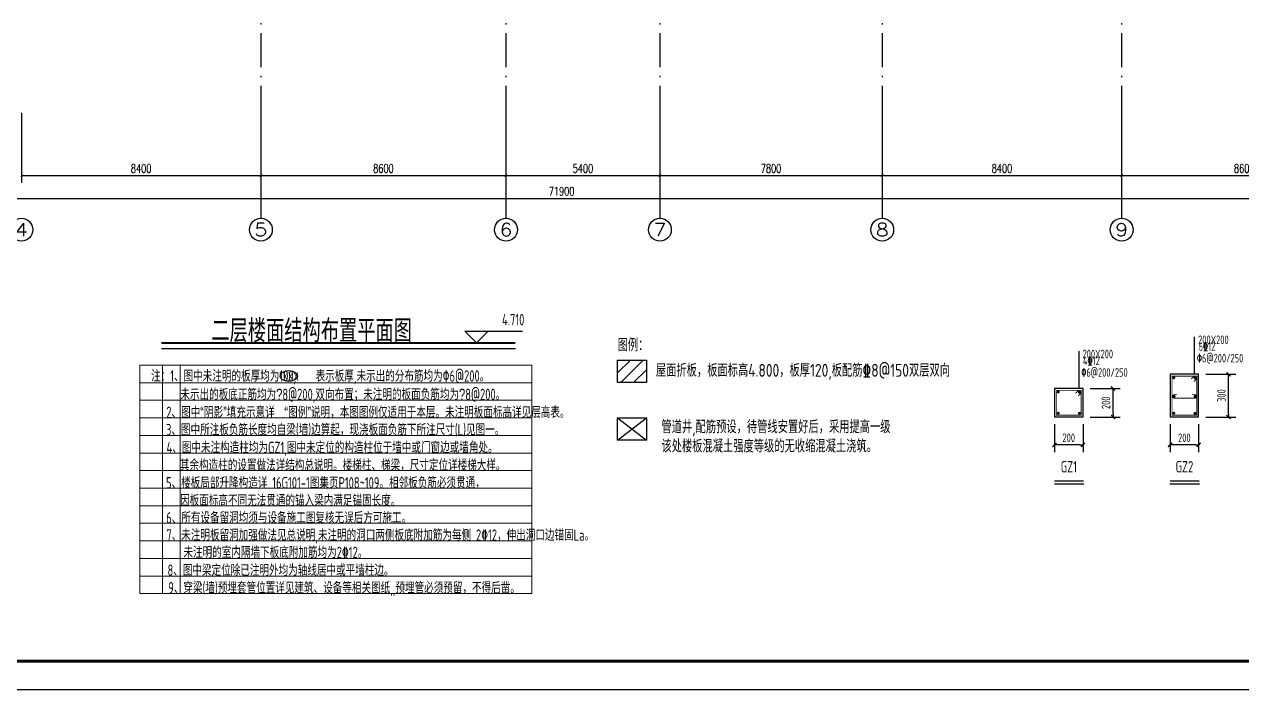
# Model space of a CAD drawing. Extents: x 169490 to 7584583, y -2399407 to 1374371.
# Drawn here: x 625098 to 667806, y 711545 to 734888 of the extents above; entities that cross this region are included whole.
import ezdxf
from ezdxf.enums import TextEntityAlignment as Align

# ---------------------------------------------------------------- set-up
doc = ezdxf.new("R2010")
doc.units = 0
doc.header["$LTSCALE"] = 100
doc.linetypes.add('D3轴线点划线', pattern=[18.5, 12, -3, 0.5, -3])
doc.layers.get('0').update_dxf_attribs({"linetype": 'CONTINUOUS'})
doc.layers.get('DEFPOINTS').update_dxf_attribs({"linetype": 'CONTINUOUS'})
for name, color, linetype in [('AXIS', 3, 'CONTINUOUS'), ('AXIS_TEXT', 4, 'CONTINUOUS'), ('C-AXIS(轴号)', 3, 'CONTINUOUS'), ('C-AXIS-T(字)', 7, 'CONTINUOUS'), ('C-DOTE', 8, 'D3轴线点划线'), ('S-0-TEXT', 7, 'CONTINUOUS'), ('S-BEAM-XRBAR', 20, 'CONTINUOUS'), ('S-DETL-LINE1', 2, 'CONTINUOUS'), ('S-DETL-TEXT', 7, 'CONTINUOUS'), ('S-SLAB-DIM', 92, 'CONTINUOUS'), ('S-SLAB-HATCH', 251, 'CONTINUOUS'), ('S-SLAB-RTEXT', 7, 'CONTINUOUS'), ('THIN', 190, 'CONTINUOUS'), ('图框', 140, 'CONTINUOUS'), ('大样详图_文字', 60, 'CONTINUOUS'), ('文字', 7, 'CONTINUOUS'), ('门编号', 6, 'CONTINUOUS')]:
    doc.layers.add(name, color=color, linetype=linetype)
doc.layers.add('S-1-TEXT', color=7, linetype='CONTINUOUS', lineweight=18)
doc.styles.add('-宋体-结构', font='tssdeng2.shx', dxfattribs={"width": 0.8, "bigfont": 'hztxt.shx'})
doc.styles.add('_TCH_AXIS', font='COMPLEX', dxfattribs={"bigfont": 'GBCBIG'})
doc.styles.add('_TCH_DIM_T3', font='SIMPLEX.shx', dxfattribs={"width": 0.705882, "bigfont": 'GBCBIG.shx'})
doc.styles.add('COMPLEX', font='COMPLEX')
doc.styles.add('TSSD_Bold', font='tssdeng2.shx', dxfattribs={"width": 0.7, "bigfont": 'china.shx'})
doc.styles.add('TSSD_Dimension', font='Tssdeng.shx', dxfattribs={"width": 0.7, "bigfont": 'tssdchn.shx'})
doc.styles.add('TSSD_Label', font='Tssdeng.shx', dxfattribs={"width": 0.7, "bigfont": 'hztxt.shx'})
doc.styles.add('TSSD_REIN', font='tssdeng.shx', dxfattribs={"width": 0.7, "bigfont": 'hztxt.shx'})
doc.dimstyles.new('_TCH_ARCH&&100', dxfattribs={"dimtxt": 297.5, "dimasz": 100, "dimexe": 250, "dimexo": 300, "dimgap": 100, "dimtad": 1, "dimdec": 0, "dimzin": 0, "dimdsep": 46, "dimtxsty": '_TCH_DIM_T3', "dimblk": 'ARCHTICK', "dimcen": 0.09, "dimclrt": 7, "dimazin": 2, "dimtfac": 1, "dimtdec": 0, "dimtix": 1, "dimtmove": 2, "dimatfit": 3, "dimfxl": 1, "dimtolj": 1, "dimtzin": 0, "dimarcsym": 0})
doc.dimstyles.new('TSSD_20_100', dxfattribs={"dimtxt": 300, "dimasz": 100, "dimexe": 250, "dimexo": 250, "dimgap": 100, "dimtad": 1, "dimdec": 0, "dimlfac": 0.2, "dimzin": 0, "dimdsep": 46, "dimtxsty": 'TSSD_Dimension', "dimblk": '_TSDBK', "dimcen": 0, "dimclrt": 7, "dimadec": 0, "dimazin": 0, "dimtfac": 1, "dimtdec": 0, "dimtix": 1, "dimtmove": 2, "dimatfit": 3, "dimldrblk": '_TSDBK', "dimfxl": 1, "dimtolj": 1, "dimtzin": 0, "dimarcsym": 0})

# ---------------------------------------------------------------- blocks, each defined once
blk = doc.blocks.new('_ARCHTICK')
at = {"const_width": 0.15}
blk.add_lwpolyline([(-0.5, -0.5), (0.5, 0.5)], dxfattribs=at)
blk = doc.blocks.new('*D2228')
at = {"layer": 'AXIS', "color": 0, "lineweight": -2, "transparency": 16777216}
for p, q in [((607996, 731782), (607996, 728532)), ((679896, 731782), (679896, 728532)), ((607996, 728782), (679896, 728782))]:
    blk.add_line(p, q, dxfattribs=at)
at = {"layer": 'DEFPOINTS', "color": 0, "transparency": 16777216}
for p in [(607996, 732082), (679896, 732082), (679896, 728782)]:
    blk.add_point(p, dxfattribs=at)
at = {"layer": 'AXIS', "color": 0, "lineweight": -2, "transparency": 16777216, "xscale": 100, "yscale": 100, "zscale": 100, "rotation": 180}
blk.add_blockref('_ARCHTICK', (607996, 728782), dxfattribs=at)
at = {"layer": 'AXIS', "color": 0, "lineweight": -2, "transparency": 16777216, "xscale": 100, "yscale": 100, "zscale": 100}
blk.add_blockref('_ARCHTICK', (679896, 728782), dxfattribs=at)
at = {"layer": 'AXIS', "color": 7, "transparency": 16777216, "insert": (643946, 729031), "char_height": 297.5, "attachment_point": 5, "style": '_TCH_DIM_T3'}
blk.add_mtext('\\A1;71900', dxfattribs=at)
blk = doc.blocks.new('*D2235')
at = {"layer": 'AXIS', "color": 0, "lineweight": -2, "transparency": 16777216}
for p, q in [((624996, 731782), (624996, 729332)), ((633396, 731782), (633396, 729332)), ((624996, 729582), (633396, 729582))]:
    blk.add_line(p, q, dxfattribs=at)
at = {"layer": 'DEFPOINTS', "color": 0, "transparency": 16777216}
for p in [(624996, 732082), (633396, 732082), (633396, 729582)]:
    blk.add_point(p, dxfattribs=at)
at = {"layer": 'AXIS', "color": 0, "lineweight": -2, "transparency": 16777216, "xscale": 100, "yscale": 100, "zscale": 100, "rotation": 180}
blk.add_blockref('_ARCHTICK', (624996, 729582), dxfattribs=at)
at = {"layer": 'AXIS', "color": 0, "lineweight": -2, "transparency": 16777216, "xscale": 100, "yscale": 100, "zscale": 100}
blk.add_blockref('_ARCHTICK', (633396, 729582), dxfattribs=at)
at = {"layer": 'AXIS', "color": 7, "transparency": 16777216, "insert": (629196, 729831), "char_height": 297.5, "attachment_point": 5, "style": '_TCH_DIM_T3'}
blk.add_mtext('\\A1;8400', dxfattribs=at)
blk = doc.blocks.new('*D2236')
at = {"layer": 'AXIS', "color": 0, "lineweight": -2, "transparency": 16777216}
for p, q in [((633396, 731782), (633396, 729332)), ((641996, 731782), (641996, 729332)), ((633396, 729582), (641996, 729582))]:
    blk.add_line(p, q, dxfattribs=at)
at = {"layer": 'DEFPOINTS', "color": 0, "transparency": 16777216}
for p in [(633396, 732082), (641996, 732082), (641996, 729582)]:
    blk.add_point(p, dxfattribs=at)
at = {"layer": 'AXIS', "color": 0, "lineweight": -2, "transparency": 16777216, "xscale": 100, "yscale": 100, "zscale": 100, "rotation": 180}
blk.add_blockref('_ARCHTICK', (633396, 729582), dxfattribs=at)
at = {"layer": 'AXIS', "color": 0, "lineweight": -2, "transparency": 16777216, "xscale": 100, "yscale": 100, "zscale": 100}
blk.add_blockref('_ARCHTICK', (641996, 729582), dxfattribs=at)
at = {"layer": 'AXIS', "color": 7, "transparency": 16777216, "insert": (637696, 729831), "char_height": 297.5, "attachment_point": 5, "style": '_TCH_DIM_T3'}
blk.add_mtext('\\A1;8600', dxfattribs=at)
blk = doc.blocks.new('*D2237')
at = {"layer": 'AXIS', "color": 0, "lineweight": -2, "transparency": 16777216}
for p, q in [((641996, 731782), (641996, 729332)), ((647396, 731782), (647396, 729332)), ((641996, 729582), (647396, 729582))]:
    blk.add_line(p, q, dxfattribs=at)
at = {"layer": 'DEFPOINTS', "color": 0, "transparency": 16777216}
for p in [(641996, 732082), (647396, 732082), (647396, 729582)]:
    blk.add_point(p, dxfattribs=at)
at = {"layer": 'AXIS', "color": 0, "lineweight": -2, "transparency": 16777216, "xscale": 100, "yscale": 100, "zscale": 100, "rotation": 180}
blk.add_blockref('_ARCHTICK', (641996, 729582), dxfattribs=at)
at = {"layer": 'AXIS', "color": 0, "lineweight": -2, "transparency": 16777216, "xscale": 100, "yscale": 100, "zscale": 100}
blk.add_blockref('_ARCHTICK', (647396, 729582), dxfattribs=at)
at = {"layer": 'AXIS', "color": 7, "transparency": 16777216, "insert": (644696, 729831), "char_height": 297.5, "attachment_point": 5, "style": '_TCH_DIM_T3'}
blk.add_mtext('\\A1;5400', dxfattribs=at)
blk = doc.blocks.new('*D2238')
at = {"layer": 'AXIS', "color": 0, "lineweight": -2, "transparency": 16777216}
for p, q in [((647396, 731782), (647396, 729332)), ((655196, 731782), (655196, 729332)), ((647396, 729582), (655196, 729582))]:
    blk.add_line(p, q, dxfattribs=at)
at = {"layer": 'DEFPOINTS', "color": 0, "transparency": 16777216}
for p in [(647396, 732082), (655196, 732082), (655196, 729582)]:
    blk.add_point(p, dxfattribs=at)
at = {"layer": 'AXIS', "color": 0, "lineweight": -2, "transparency": 16777216, "xscale": 100, "yscale": 100, "zscale": 100, "rotation": 180}
blk.add_blockref('_ARCHTICK', (647396, 729582), dxfattribs=at)
at = {"layer": 'AXIS', "color": 0, "lineweight": -2, "transparency": 16777216, "xscale": 100, "yscale": 100, "zscale": 100}
blk.add_blockref('_ARCHTICK', (655196, 729582), dxfattribs=at)
at = {"layer": 'AXIS', "color": 7, "transparency": 16777216, "insert": (651296, 729831), "char_height": 297.5, "attachment_point": 5, "style": '_TCH_DIM_T3'}
blk.add_mtext('\\A1;7800', dxfattribs=at)
blk = doc.blocks.new('*D2239')
at = {"layer": 'AXIS', "color": 0, "lineweight": -2, "transparency": 16777216}
for p, q in [((655196, 731782), (655196, 729332)), ((663596, 731782), (663596, 729332)), ((655196, 729582), (663596, 729582))]:
    blk.add_line(p, q, dxfattribs=at)
at = {"layer": 'DEFPOINTS', "color": 0, "transparency": 16777216}
for p in [(655196, 732082), (663596, 732082), (663596, 729582)]:
    blk.add_point(p, dxfattribs=at)
at = {"layer": 'AXIS', "color": 0, "lineweight": -2, "transparency": 16777216, "xscale": 100, "yscale": 100, "zscale": 100, "rotation": 180}
blk.add_blockref('_ARCHTICK', (655196, 729582), dxfattribs=at)
at = {"layer": 'AXIS', "color": 0, "lineweight": -2, "transparency": 16777216, "xscale": 100, "yscale": 100, "zscale": 100}
blk.add_blockref('_ARCHTICK', (663596, 729582), dxfattribs=at)
at = {"layer": 'AXIS', "color": 7, "transparency": 16777216, "insert": (659396, 729831), "char_height": 297.5, "attachment_point": 5, "style": '_TCH_DIM_T3'}
blk.add_mtext('\\A1;8400', dxfattribs=at)
blk = doc.blocks.new('*D2240')
at = {"layer": 'AXIS', "color": 0, "lineweight": -2, "transparency": 16777216}
for p, q in [((663596, 731782), (663596, 729332)), ((672196, 731782), (672196, 729332)), ((663596, 729582), (672196, 729582))]:
    blk.add_line(p, q, dxfattribs=at)
at = {"layer": 'DEFPOINTS', "color": 0, "transparency": 16777216}
for p in [(663596, 732082), (672196, 732082), (672196, 729582)]:
    blk.add_point(p, dxfattribs=at)
at = {"layer": 'AXIS', "color": 0, "lineweight": -2, "transparency": 16777216, "xscale": 100, "yscale": 100, "zscale": 100, "rotation": 180}
blk.add_blockref('_ARCHTICK', (663596, 729582), dxfattribs=at)
at = {"layer": 'AXIS', "color": 0, "lineweight": -2, "transparency": 16777216, "xscale": 100, "yscale": 100, "zscale": 100}
blk.add_blockref('_ARCHTICK', (672196, 729582), dxfattribs=at)
at = {"layer": 'AXIS', "color": 7, "transparency": 16777216, "insert": (667896, 729831), "char_height": 297.5, "attachment_point": 5, "style": '_TCH_DIM_T3'}
blk.add_mtext('\\A1;8600', dxfattribs=at)
blk = doc.blocks.new('_AXISO')
blk.add_circle((0, 0), 0.5)
at = {"layer": 'AXIS_TEXT', "style": 'COMPLEX', "width": 1.041667}
blk.add_attdef('A', text='', height=0.56, dxfattribs=at).set_placement((-0.25, -0.28), (0.25, -0.28), align=Align.FIT)
blk = doc.blocks.new('A$C2F1A429C')
at = {"layer": 'S-SLAB-RTEXT'}
for p, q in [((0, 1219), (1009, 1219)), ((0, 433), (0, 1219)), ((0, 433), (1009, 1219)), ((0, 1219), (1009, 433)), ((1009, 1219), (1009, 433)), ((1009, 433), (0, 433))]:
    blk.add_line(p, q, dxfattribs=at)
at = {"layer": 'S-SLAB-RTEXT', "style": '-宋体-结构', "width": 0.8}
for s, p in [('管道井,配筋预设，待管线安置好后，采用提高一级', (1538, 674)), ('该处楼板混凝土强度等级的无收缩混凝土浇筑。', (1538, 0))]:
    blk.add_text(s, height=450, dxfattribs=at).set_placement(p)
blk = doc.blocks.new('_TSDBK')
blk.add_line((-1, 0), (0, 0))
at = {"const_width": 0.5}
blk.add_lwpolyline([(-0.7, -0.7), (0.7, 0.7)], dxfattribs=at)
blk = doc.blocks.new('*D1360')
at = {"layer": 'DEFPOINTS', "color": 0, "transparency": 16777216}
for p in [(662241, 722111), (663293, 722111), (662241, 721111)]:
    blk.add_point(p, dxfattribs=at)
at = {"layer": 'S-SLAB-DIM', "color": 0, "lineweight": -2, "transparency": 16777216}
for p, q in [((662491, 722111), (663543, 722111)), ((663293, 721211), (663293, 722011)), ((662491, 721111), (663543, 721111))]:
    blk.add_line(p, q, dxfattribs=at)
at = {"layer": 'S-SLAB-DIM', "color": 0, "lineweight": -2, "transparency": 16777216, "xscale": 100, "yscale": 100, "zscale": 100}
for p, rotation in [((663293, 722111), 90), ((663293, 721111), 270)]:
    blk.add_blockref('_TSDBK', p, dxfattribs=dict(at, rotation=rotation))
at = {"layer": 'S-SLAB-DIM', "color": 7, "transparency": 16777216, "insert": (663043, 721611), "char_height": 300, "attachment_point": 5, "rotation": 90, "style": 'TSSD_Dimension'}
blk.add_mtext('\\A1;200', dxfattribs=at)
blk = doc.blocks.new('*D1361')
at = {"layer": 'DEFPOINTS', "color": 0, "transparency": 16777216}
for p in [(661241, 721111), (662241, 721111), (661241, 720133)]:
    blk.add_point(p, dxfattribs=at)
at = {"layer": 'S-SLAB-DIM', "color": 0, "lineweight": -2, "transparency": 16777216}
for p, q in [((661241, 720861), (661241, 719883)), ((662241, 720861), (662241, 719883)), ((662141, 720133), (661341, 720133))]:
    blk.add_line(p, q, dxfattribs=at)
at = {"layer": 'S-SLAB-DIM', "color": 0, "lineweight": -2, "transparency": 16777216, "xscale": 100, "yscale": 100, "zscale": 100, "rotation": 180}
blk.add_blockref('_TSDBK', (661241, 720133), dxfattribs=at)
at = {"layer": 'S-SLAB-DIM', "color": 0, "lineweight": -2, "transparency": 16777216, "xscale": 100, "yscale": 100, "zscale": 100}
blk.add_blockref('_TSDBK', (662241, 720133), dxfattribs=at)
at = {"layer": 'S-SLAB-DIM', "color": 7, "transparency": 16777216, "insert": (661741, 720383), "char_height": 300, "attachment_point": 5, "style": 'TSSD_Dimension'}
blk.add_mtext('\\A1;200', dxfattribs=at)
blk = doc.blocks.new('*D1362')
at = {"layer": 'DEFPOINTS', "color": 0, "transparency": 16777216}
for p in [(666296, 722611), (667347, 722611), (666296, 721111)]:
    blk.add_point(p, dxfattribs=at)
at = {"layer": 'S-SLAB-DIM', "color": 0, "lineweight": -2, "transparency": 16777216}
for p, q in [((666546, 722611), (667597, 722611)), ((667347, 721211), (667347, 722511)), ((666546, 721111), (667597, 721111))]:
    blk.add_line(p, q, dxfattribs=at)
at = {"layer": 'S-SLAB-DIM', "color": 0, "lineweight": -2, "transparency": 16777216, "xscale": 100, "yscale": 100, "zscale": 100}
for p, rotation in [((667347, 722611), 90), ((667347, 721111), 270)]:
    blk.add_blockref('_TSDBK', p, dxfattribs=dict(at, rotation=rotation))
at = {"layer": 'S-SLAB-DIM', "color": 7, "transparency": 16777216, "insert": (667097, 721861), "char_height": 300, "attachment_point": 5, "rotation": 90, "style": 'TSSD_Dimension'}
blk.add_mtext('\\A1;300', dxfattribs=at)
blk = doc.blocks.new('*D1363')
at = {"layer": 'DEFPOINTS', "color": 0, "transparency": 16777216}
for p in [(665296, 721111), (666296, 721111), (665296, 720133)]:
    blk.add_point(p, dxfattribs=at)
at = {"layer": 'S-SLAB-DIM', "color": 0, "lineweight": -2, "transparency": 16777216}
for p, q in [((665296, 720861), (665296, 719883)), ((666296, 720861), (666296, 719883)), ((666196, 720133), (665396, 720133))]:
    blk.add_line(p, q, dxfattribs=at)
at = {"layer": 'S-SLAB-DIM', "color": 0, "lineweight": -2, "transparency": 16777216, "xscale": 100, "yscale": 100, "zscale": 100, "rotation": 180}
blk.add_blockref('_TSDBK', (665296, 720133), dxfattribs=at)
at = {"layer": 'S-SLAB-DIM', "color": 0, "lineweight": -2, "transparency": 16777216, "xscale": 100, "yscale": 100, "zscale": 100}
blk.add_blockref('_TSDBK', (666296, 720133), dxfattribs=at)
at = {"layer": 'S-SLAB-DIM', "color": 7, "transparency": 16777216, "insert": (665796, 720383), "char_height": 300, "attachment_point": 5, "style": 'TSSD_Dimension'}
blk.add_mtext('\\A1;200', dxfattribs=at)

msp = doc.modelspace()

# ---------------------------------------------------------------- hatches: boundary and pattern name
at = {"layer": 'S-SLAB-HATCH'}
h = msp.add_hatch(dxfattribs=at)
h.set_pattern_fill('ANSI31', color=256, scale=100)
h.set_pattern_definition([(45, (-4825338, 2328750.34), (-224.506403, 224.506403), [])])
h.paths.add_polyline_path([(645912.1, 723110), (645912.1, 722324.4), (646921.1, 722324.4), (646921.1, 723110)])

# ---------------------------------------------------------------- linework, layer by layer
at = {"ltscale": 10}
msp.add_lwpolyline([(690882.7, 769944.8), (596277.8, 769944.8), (596277.8, 712544.8), (690882.7, 712544.8)], close=True, dxfattribs=at)
at = {"layer": 'C-AXIS(轴号)'}
for p, q in [((633395.7, 732082.3), (633395.7, 728082.3)), ((641995.7, 732082.3), (641995.7, 728082.3)), ((647395.7, 732082.3), (647395.7, 728082.3)), ((655195.7, 732082.3), (655195.7, 728082.3)), ((663595.7, 732082.3), (663595.7, 728082.3))]:
    msp.add_line(p, q, dxfattribs=at)
at = {"layer": 'C-DOTE'}
for p, q in [((633395.7, 756782.3), (633395.7, 732082.3)), ((641995.7, 756782.3), (641995.7, 732082.3)), ((647395.7, 756782.3), (647395.7, 732082.3)), ((655195.7, 756782.3), (655195.7, 732082.3)), ((663595.7, 756782.3), (663595.7, 732082.3))]:
    msp.add_line(p, q, dxfattribs=at)
at = {"layer": 'S-1-TEXT', "color": 8}
for p, q in [((642904.2, 722930.8), (629149.3, 722930.8)), ((629149.3, 722930.8), (629149.3, 714914.4)), ((629950.1, 722930.8), (629950.1, 714914.4)), ((630567.7, 722930.8), (630567.7, 714914.4)), ((642904.2, 722314.2), (629149.3, 722314.2)), ((642904.2, 721697.5), (629149.3, 721697.5)), ((642904.2, 721697.5), (629149.3, 721697.5)), ((642904.2, 721697.5), (629149.3, 721697.5)), ((642904.2, 721080.9), (629149.3, 721080.9)), ((642904.2, 720464.2), (629149.3, 720464.2)), ((642904.2, 719847.6), (629149.3, 719847.6)), ((642904.2, 719230.9), (629149.3, 719230.9)), ((642904.2, 718614.3), (629149.3, 718614.3)), ((642904.2, 717997.7), (629149.3, 717997.7)), ((642904.2, 717381), (629149.3, 717381)), ((642904.2, 716764.4), (629149.3, 716764.4)), ((642904.2, 716147.7), (629149.3, 716147.7)), ((642904.2, 715531.1), (629149.3, 715531.1)), ((642904.2, 714914.4), (629149.3, 714914.4))]:
    msp.add_line(p, q, dxfattribs=at)
msp.add_lwpolyline([(642904.2, 722930.8), (642904.2, 714914.4)], dxfattribs=at)
at = {"layer": 'S-BEAM-XRBAR', "const_width": 30}
for points in [[(666034.9, 722442.5), (666138.9, 722546.4), (666230.7, 722546.4), (666230.7, 721176.4), (665360.7, 721176.4), (665360.7, 722546.4), (666230.7, 722546.4), (666230.7, 722454.5), (666126.8, 722350.6)], [(661980.2, 721942.5), (662084.1, 722046.4), (662176, 722046.4), (662176, 721176.4), (661306, 721176.4), (661306, 722046.4), (662176, 722046.4), (662176, 721954.5), (662072.1, 721850.6)]]:
    msp.add_lwpolyline(points, dxfattribs=at)
at = {"layer": 'S-BEAM-XRBAR', "const_width": 50}
for points in [[(665400.7, 722486.2, 1), (665450.7, 722486.2, 1)], [(666140.7, 722481.4, 1), (666190.7, 722481.4, 1)], [(661346, 721986.2, 1), (661396, 721986.2, 1)], [(662086, 721981.4, 1), (662136, 721981.4, 1)], [(665416.3, 721834.9, 1), (665466.3, 721834.9, 1)], [(666142.2, 721834.9, 1), (666192.2, 721834.9, 1)], [(661346, 721246.2, 1), (661396, 721246.2, 1)], [(662086, 721241.4, 1), (662136, 721241.4, 1)], [(665400.7, 721246.2, 1), (665450.7, 721246.2, 1)], [(666140.7, 721241.4, 1), (666190.7, 721241.4, 1)]]:
    msp.add_lwpolyline(points, format="xyb", close=True, dxfattribs=at)
at = {"layer": 'S-BEAM-XRBAR', "const_width": 30}
msp.add_lwpolyline([(666067.2, 721897.4), (666167.2, 721897.4, -1), (666167.2, 721772.4), (665441.3, 721772.4, -1), (665441.3, 721897.4), (665541.3, 721897.4)], format="xyb", dxfattribs=at)
at = {"layer": 'S-DETL-LINE1'}
for points in [[(666295.7, 722611.4), (665295.7, 722611.4), (665295.7, 721111.4), (666295.7, 721111.4)], [(662241, 722111.4), (661241, 722111.4), (661241, 721111.4), (662241, 721111.4)]]:
    msp.add_lwpolyline(points, close=True, dxfattribs=at)
at = {"layer": 'S-DETL-TEXT'}
for p, q in [((661235.8, 718769.9), (662266.4, 718769.9)), ((665290.6, 718769.9), (666321.1, 718769.9))]:
    msp.add_line(p, q, dxfattribs=at)
at = {"layer": 'S-DETL-TEXT', "const_width": 50}
for points in [[(661235.8, 718869.9), (662266.4, 718869.9)], [(665290.6, 718869.9), (666321.1, 718869.9)]]:
    msp.add_lwpolyline(points, dxfattribs=at)
at = {"layer": 'S-SLAB-RTEXT'}
for p, q in [((645912.1, 722324.4), (645912.1, 723110)), ((645912.1, 723110), (646921.1, 723110)), ((646921.1, 723110), (646921.1, 722324.4)), ((646921.1, 722324.4), (645912.1, 722324.4))]:
    msp.add_line(p, q, dxfattribs=at)
msp.add_ellipse((634374.9, 722549.8), major_axis=(-303.3, 0), ratio=0.6210538, dxfattribs=at)
at = {"layer": 'THIN'}
for p, q in [((640960.1, 723708), (640547.6, 724120.5)), ((640547.6, 724120.5), (642570.2, 724120.5)), ((640960.1, 723708), (641372.6, 724120.5))]:
    msp.add_line(p, q, dxfattribs=at)
at = {"layer": '图框'}
msp.add_lwpolyline([(593777.8, 711544.8), (698877.8, 711544.8), (698877.8, 770944.8), (593777.8, 770944.8)], close=True, dxfattribs=at)
at = {"layer": '图框', "const_width": 100}
msp.add_lwpolyline([(596277.8, 712544.8), (697877.8, 712544.8), (697877.8, 769944.8), (596277.8, 769944.8)], close=True, dxfattribs=at)
at = {"layer": '大样详图_文字'}
for points in [[(666154.3, 722611.4), (666154.3, 723922.8)], [(662099.5, 722111.4), (662099.5, 723422.8)]]:
    msp.add_lwpolyline(points, dxfattribs=at)
at = {"layer": '文字'}
msp.add_line((629904.4, 723512.1), (642324.5, 723512.1), dxfattribs=at)
at = {"layer": '文字', "const_width": 75}
msp.add_lwpolyline([(629904.4, 723708), (642324.5, 723708)], dxfattribs=at)

# ---------------------------------------------------------------- block references
at = {"layer": 'C-AXIS(轴号)'}
ref = msp.add_blockref('_AXISO', (624995.7, 727682.3), dxfattribs=dict(at, xscale=800, yscale=800, zscale=800))
ref.add_attrib('A', '4', dxfattribs={"layer": 'C-AXIS-T(字)', "height": 452.5, "style": '_TCH_AXIS', "width": 1.3125}).set_placement((624769.4, 727456), (625222, 727456), align=Align.FIT)
ref = msp.add_blockref('_AXISO', (633395.7, 727682.3), dxfattribs=dict(at, xscale=800, yscale=800, zscale=800))
ref.add_attrib('A', '5', dxfattribs={"layer": 'C-AXIS-T(字)', "height": 452.5, "style": '_TCH_AXIS', "width": 1.5}).set_placement((633169.4, 727456), (633622, 727456), align=Align.FIT)
ref = msp.add_blockref('_AXISO', (641995.7, 727682.3), dxfattribs=dict(at, xscale=800, yscale=800, zscale=800))
ref.add_attrib('A', '6', dxfattribs={"layer": 'C-AXIS-T(字)', "height": 452.5, "style": '_TCH_AXIS', "width": 1.5}).set_placement((641769.4, 727456), (642222, 727456), align=Align.FIT)
ref = msp.add_blockref('_AXISO', (647395.7, 727682.3), dxfattribs=dict(at, xscale=800, yscale=800, zscale=800))
ref.add_attrib('A', '7', dxfattribs={"layer": 'C-AXIS-T(字)', "height": 452.5, "style": '_TCH_AXIS', "width": 1.5}).set_placement((647169.4, 727456), (647622, 727456), align=Align.FIT)
ref = msp.add_blockref('_AXISO', (655195.7, 727682.3), dxfattribs=dict(at, xscale=800, yscale=800, zscale=800))
ref.add_attrib('A', '8', dxfattribs={"layer": 'C-AXIS-T(字)', "height": 452.5, "style": '_TCH_AXIS', "width": 1.5}).set_placement((654969.4, 727456), (655422, 727456), align=Align.FIT)
ref = msp.add_blockref('_AXISO', (663595.7, 727682.3), dxfattribs=dict(at, xscale=800, yscale=800, zscale=800))
ref.add_attrib('A', '9', dxfattribs={"layer": 'C-AXIS-T(字)', "height": 452.5, "style": '_TCH_AXIS', "width": 1.5}).set_placement((663369.4, 727456), (663822, 727456), align=Align.FIT)
at = {"layer": 'S-SLAB-HATCH', "ltscale": 10}
msp.add_blockref('A$C2F1A429C', (645912.1, 719866.7), dxfattribs=at)

# ---------------------------------------------------------------- texts
at = {"layer": 'S-0-TEXT', "style": 'TSSD_REIN', "width": 0.7}
for s, p in [(' 注：1、图中未注明的板厚均为100,    表示板厚,未示出的分布筋均为%%1306@200。', (629373.7, 722350.8, -2339.2)), ('未示出的板底正筋均为\ue5328@200,双向布置；未注明的板面负筋均为\ue5328@200。', (630573.2, 721704.6)), ('2、图中“阴影”填充示意详  “图例”说明，本图图例仅适用于本层。未注明板面标高详见层高表。', (630078.5, 721075.3, 27253.5)), ('3、图中所注板负筋长度均自梁(墙)边算起，现浇板面负筋下所注尺寸(L)见图一。', (630069.9, 720466.1, 28423.1)), ('4、图中未注构造柱均为GZ1,图中未定位的构造柱位于墙中或门窗边或墙角处。', (630086, 719840.8, 28423.1)), ('其余构造柱的设置做法详结构总说明。楼梯柱、梯梁，尺寸定位详楼梯大样。', (630555.4, 719224.2, 28423.1)), ('5、楼板局部升降构造详 16G101-1图集页P108~109。相邻板负筋必须贯通，', (630070.1, 718603.1, 28423.1)), ('因板面标高不同无法贯通的锚入梁内满足锚固长度。', (630561.6, 717982.3)), ('6、所有设备留洞均须与设备施工图复核无误后方可施工。', (630074.9, 717375.1, 28423.1)), ('7、未注明板留洞加强做法见总说明,未注明的洞口两侧板底附加筋为每侧 2\x8412，伸出洞口边锚固La。', (630079.4, 716768.5, 28423.1)), ('   未注明的室内隔墙下板底附加筋均为2\x8412。', (630171.6, 716161.5, 28423.1)), ('8、图中梁定位除已注明外均为轴线居中或平墙柱边。', (630121.7, 715535.4, 28423.1)), ('9、穿梁(墙)预埋套管位置详见建筑、设备等相关图纸,,预埋管必须预留，不得后凿。', (630145.4, 714918.8, 28423.1))]:
    msp.add_text(s, height=400, rotation=359.99983, dxfattribs=at).set_placement(p)
at = {"layer": 'S-DETL-TEXT', "style": 'TSSD_REIN', "width": 0.7}
for s, p in [('GZ1', (661743.5, 719044.9)), ('GZ2', (665798.2, 719044.9))]:
    msp.add_text(s, height=400, dxfattribs=at).set_placement(p, align=Align.BOTTOM_CENTER)
at = {"layer": 'S-SLAB-RTEXT'}
for s, height, style, width, p in [('屋面折板，板面标高4.800，板厚120,板配筋%%1328@150双层双向', 450, '-宋体-结构', 0.8, (647253.7, 722524.4)), ('XXX', 300, 'TSSD_Bold', 0.6, (634158.6, 722385.6))]:
    msp.add_text(s, height=height, dxfattribs=dict(at, style=style, width=width)).set_placement(p)
at = {"layer": 'S-SLAB-RTEXT', "insert": (645914.3, 723636.5), "char_height": 450, "attachment_point": 4, "style": '-宋体-结构'}
msp.add_mtext('图例：', dxfattribs=at)
at = {"layer": 'THIN', "style": 'TSSD_Label', "width": 0.7}
msp.add_text('4.710', height=400, dxfattribs=at).set_placement((642640.4, 724207.7), align=Align.BOTTOM_RIGHT)
at = {"layer": '大样详图_文字', "style": 'TSSD_REIN', "width": 0.7}
for s, p in [('200X200', (666278.6, 723671.9)), ('200X200', (662223.8, 723171.9)), ('\x826@200/250', (666232.4, 723024.7)), ('\x826@200/250', (662177.6, 722524.7))]:
    msp.add_text(s, height=300, dxfattribs=at).set_placement(p)
for s, p in [('6%%13212', (666884.2, 723344.4)), ('4\x8412', (662829.5, 722844.4))]:
    msp.add_text(s, height=300, dxfattribs=at).set_placement(p, align=Align.BOTTOM_RIGHT)
at = {"layer": '门编号', "color": 7, "style": 'TSSD_REIN', "width": 0.8}
msp.add_text('二层楼面结构布置平面图', height=800, dxfattribs=at).set_placement((635177.3, 724170.7), align=Align.MIDDLE)

# ---------------------------------------------------------------- dimensions: what is measured, and where the dimension line sits
at = {"layer": 'AXIS'}
for p1, p2, distance, picture, middle in [((607995.7, 732082.3), (679895.7, 732082.3), -3300, '*D2228', (643945.7, 729031)), ((624995.7, 732082.3), (633395.7, 732082.3), -2500, '*D2235', (629195.7, 729831)), ((633395.7, 732082.3), (641995.7, 732082.3), -2500, '*D2236', (637695.7, 729831)), ((641995.7, 732082.3), (647395.7, 732082.3), -2500, '*D2237', (644695.7, 729831)), ((647395.7, 732082.3), (655195.7, 732082.3), -2500, '*D2238', (651295.7, 729831)), ((655195.7, 732082.3), (663595.7, 732082.3), -2500, '*D2239', (659395.7, 729831)), ((663595.7, 732082.3), (672195.7, 732082.3), -2500, '*D2240', (667895.7, 729831))]:
    dim = msp.add_aligned_dim(p1=p1, p2=p2, distance=distance, dimstyle='_TCH_ARCH&&100', dxfattribs=at)
    dim.commit()
    dim.dimension.update_dxf_attribs({"geometry": picture, "text_midpoint": middle})
at = {"layer": 'S-SLAB-DIM'}
for base, p1, p2, angle, picture, middle in [((667347.4, 722611.4), (666295.7, 721111.4), (666295.7, 722611.4), 90, '*D1362', (667097.4, 721861.4)), ((663292.7, 722111.4), (662241, 721111.4), (662241, 722111.4), 90, '*D1360', (663042.7, 721611.4)), ((661241, 720133.4), (662241, 721111.4), (661241, 721111.4), 180, '*D1361', (661741, 720383.4)), ((665295.7, 720133.4), (666295.7, 721111.4), (665295.7, 721111.4), 180, '*D1363', (665795.7, 720383.4))]:
    dim = msp.add_linear_dim(base=base, p1=p1, p2=p2, angle=angle, dimstyle='TSSD_20_100', dxfattribs=at)
    dim.commit()
    dim.dimension.update_dxf_attribs({"geometry": picture, "text_midpoint": middle})

doc.saveas('drawing.dxf')
